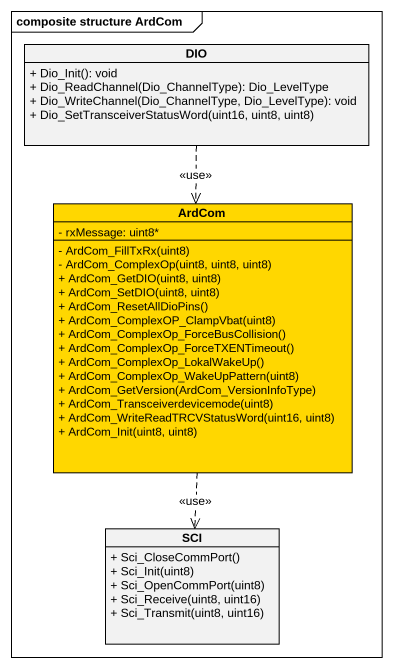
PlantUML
@startuml
mainframe composite structure ArdCom
hide circle
hide empty members
skinparam classAttributeIconSize 0
class DIO {
  + Dio_Init(): void
  + Dio_ReadChannel(Dio_ChannelType): Dio_LevelType
  + Dio_WriteChannel(Dio_ChannelType, Dio_LevelType): void
  + Dio_SetTransceiverStatusWord(uint16, uint8, uint8)
}
class ArdCom #FFD700 {
  - rxMessage: uint8*
  - ArdCom_FillTxRx(uint8)
  - ArdCom_ComplexOp(uint8, uint8, uint8)
  + ArdCom_GetDIO(uint8, uint8)
  + ArdCom_SetDIO(uint8, uint8)
  + ArdCom_ResetAllDioPins()
  + ArdCom_ComplexOP_ClampVbat(uint8)
  + ArdCom_ComplexOp_ForceBusCollision()
  + ArdCom_ComplexOp_ForceTXENTimeout()
  + ArdCom_ComplexOp_LokalWakeUp()
  + ArdCom_ComplexOp_WakeUpPattern(uint8)
  + ArdCom_GetVersion(ArdCom_VersionInfoType)
  + ArdCom_Transceiverdevicemode(uint8)
  + ArdCom_WriteReadTRCVStatusWord(uint16, uint8)
  + ArdCom_Init(uint8, uint8)
}
class SCI {
  + Sci_CloseCommPort()
  + Sci_Init(uint8)
  + Sci_OpenCommPort(uint8)
  + Sci_Receive(uint8, uint16)
  + Sci_Transmit(uint8, uint16)
}
DIO ..> ArdCom : <<use>>
ArdCom ..> SCI : <<use>>
@enduml
